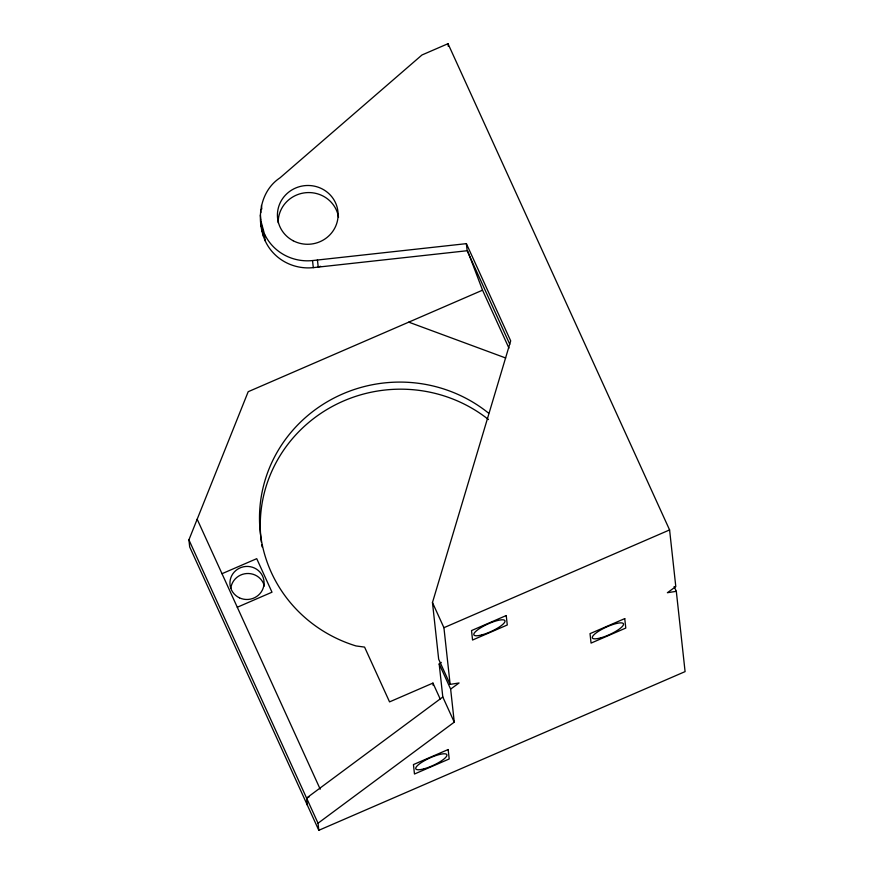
<?xml version="1.0" encoding="UTF-8"?>
<svg xmlns="http://www.w3.org/2000/svg" width="874" height="874" viewBox="0 0 874 874"><rect width="100%" height="100%" fill="white"/><g stroke="black" fill="none" stroke-linecap="round" stroke-linejoin="round"><path stroke-width="1.31" d="M509.771 344.258L467.153 250.729L313.296 267.641A47.436 45.918 -6.2 0 1 265.15 240.765C255.918 219.516 259.654 191.264 280.062 177.793L421.967 54.986L448.012 43.7L669.593 529.928L675.799 586.607L667.375 592.725L676.312 591.327L685.085 671.614L318.813 830.3L189.691 546.949L188.915 539.859L248.194 391.705L482.372 290.255M318.813 830.3L318.038 823.221L454.262 722.153L450.645 689.094L459.068 682.976L450.132 684.375L438.672 659.225L432.466 602.547L510.689 340.871L466.377 243.649L312.521 260.561A47.436 45.918 -6.2 0 1 264.374 233.686L260.594 219.811M307.353 805.151L306.577 798.06L442.801 697.004L439.185 663.945L441.294 662.416M222.007 573.705L256.727 558.672L272 592.201L237.291 607.244M450.132 684.375L443.926 627.696L669.593 529.928M440.212 699.036L432.947 683.086L389.553 701.888L364.578 647.099L356.002 645.941A139.458 135.011 -6.2 0 1 276.971 452.492A139.458 135.011 -6.2 0 1 488.653 413.205M306.577 798.06L309.035 797.001M408.759 322.145L505.696 357.99M674.127 586.53L676.312 591.327M508.941 348.125L482.535 290.179L467.514 250.609M432.466 602.547L443.926 627.696M439.185 663.945L450.645 689.094M442.801 697.004L454.262 722.153M197.174 519.222L320.212 789.2M188.915 539.859L318.038 823.221M448.012 43.7L448.307 46.409M466.377 243.649L467.153 250.729M432.947 683.086L433.198 685.445M317.426 259.797L318.202 266.876A47.436 45.918 -6.2 0 0 320.616 266.308M312.521 260.561L313.296 267.641M261.435 205.456L261.818 208.995M264.374 233.686L265.15 240.765M260.638 210.208L260.889 212.568M262.615 229.196L263.391 236.286M260.354 215.015L260.867 219.735M261.348 224.563L262.124 231.643M261.129 222.094L261.37 226.89M262.08 546.884A139.458 135.011 -6.2 0 1 261.708 544.524M261.37 542.153A139.458 135.011 -6.2 0 1 332.459 406.366A139.458 135.011 -6.2 0 1 488.479 419.531M230.812 588.355A17.076 16.53 -6.2 0 1 264.363 585.995M278.205 222.815A30.361 29.388 -6.2 0 1 305.889 192.695A30.361 29.388 -6.2 0 1 338.533 217.287M506.232 615.547L471.523 630.58L472.55 640.03L507.27 624.986L506.232 615.547M624.746 618.606L590.026 633.65L591.064 643.1L625.784 628.056L624.746 618.606M448.165 749.531L413.446 764.575L414.473 774.014L449.192 758.971L448.165 749.531M600.493 637.922A17.076 4.075 -24.5 0 0 623.533 624.08A17.076 4.075 -24.5 0 0 599.695 630.558A17.076 4.075 -24.5 0 0 600.493 637.922M481.989 634.852A17.076 4.075 -24.5 0 0 505.019 621.021A17.076 4.075 -24.5 0 0 481.181 627.488A17.076 4.075 -24.5 0 0 481.989 634.852M239.454 597.838A17.076 16.53 -6.2 0 0 264.035 581.756A17.076 16.53 -6.2 0 0 237.52 569.269A17.076 16.53 -6.2 0 0 239.454 597.838M293.172 240.754A30.361 29.388 -6.2 0 0 338.107 214.032A30.361 29.388 -6.2 0 0 292.025 189.855A30.361 29.388 -6.2 0 0 293.172 240.754M423.912 768.836A17.076 4.075 -24.5 0 0 446.942 755.005A17.076 4.075 -24.5 0 0 423.103 761.472A17.076 4.075 -24.5 0 0 423.912 768.836"/></g></svg>
